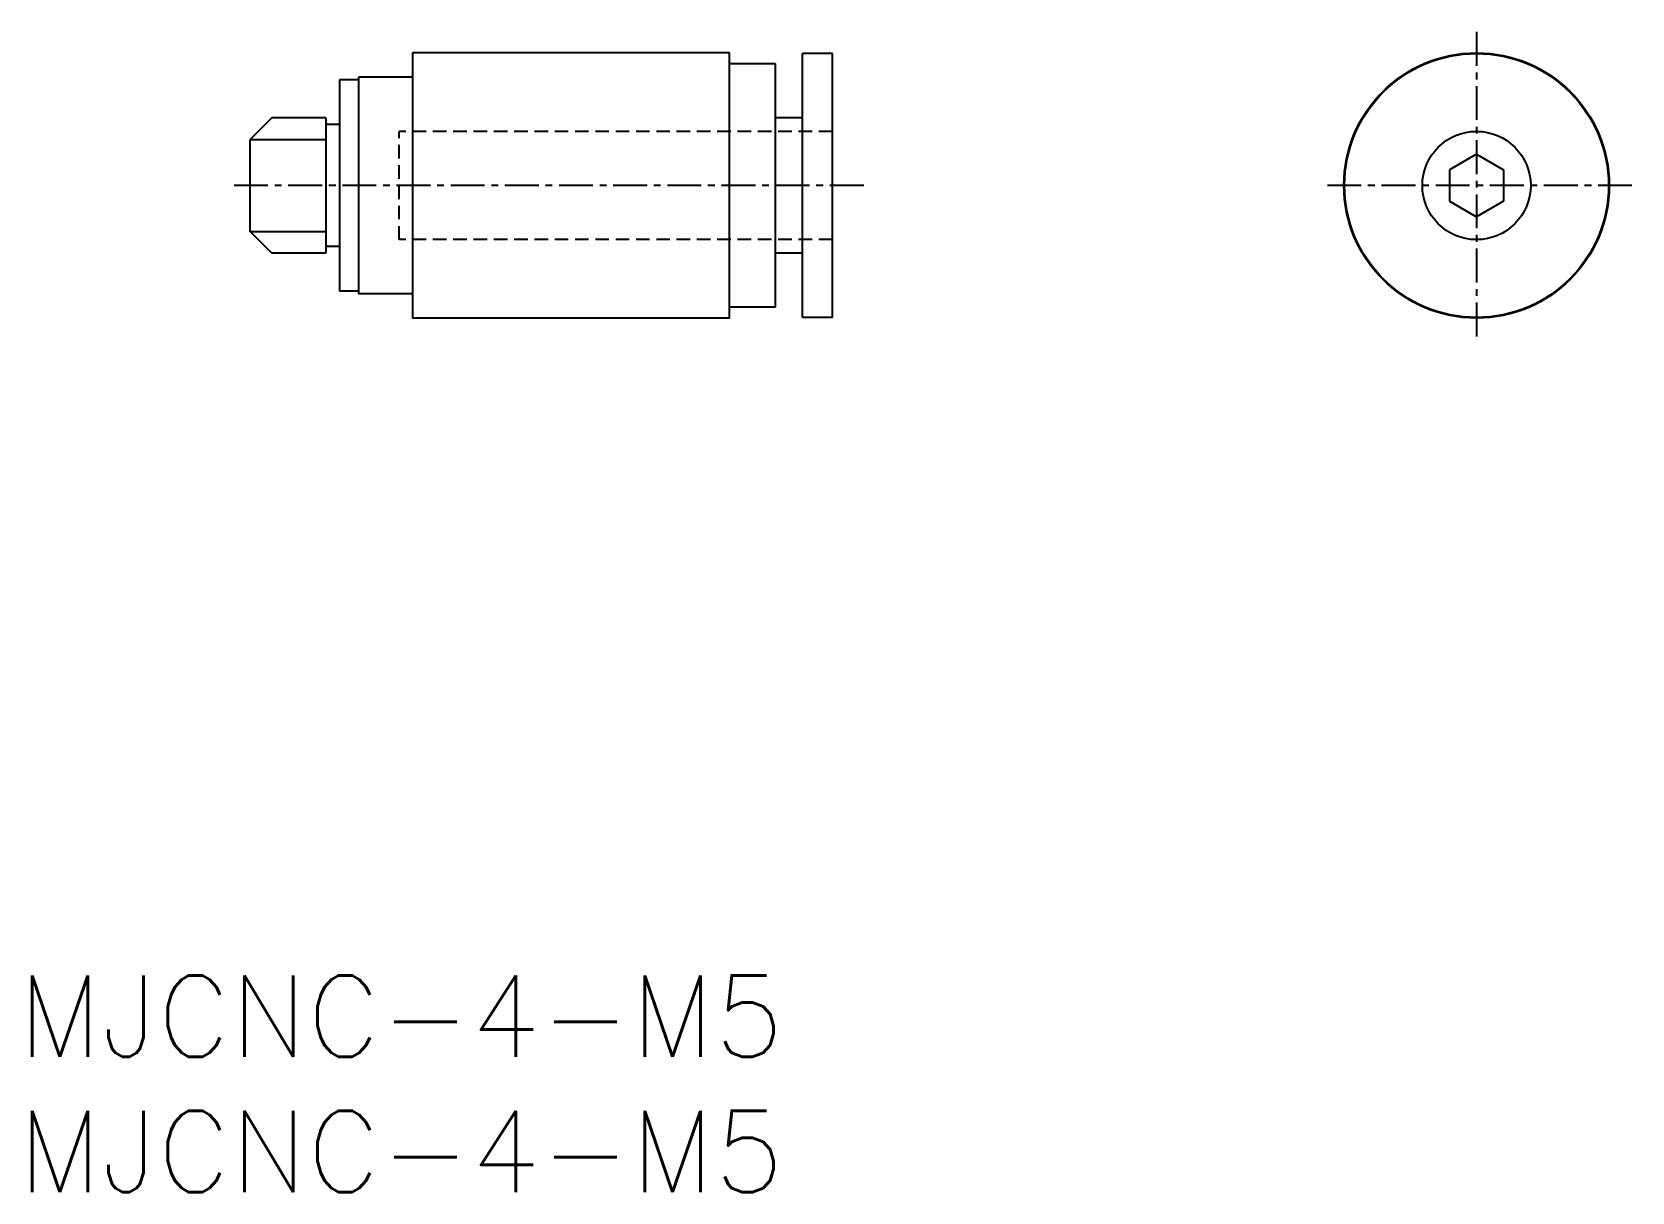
# Model space of a CAD drawing. Extents: x 0.5 to 59.6, y 0 to 42.9.
import ezdxf

# ---------------------------------------------------------------- set-up
doc = ezdxf.new("R2010")
doc.units = 0
doc.linetypes.add('CENTER', pattern=[2, 1.25, -0.25, 0.25, -0.25])
doc.linetypes.add('DASHED', pattern=[0.75, 0.5, -0.25])
doc.layers.get('0').update_dxf_attribs({"linetype": 'CONTINUOUS'})
doc.layers.add('CENTER', color=1, linetype='CENTER')
doc.styles.get("Standard").update_dxf_attribs({"font": 'txt.shx'})

# ---------------------------------------------------------------- blocks, each defined once
blk = doc.blocks.new('*U4')
at = {"color": 7, "linetype": 'CONTINUOUS'}
blk.add_text('MJCNC-4-M5', height=3, dxfattribs=at).set_placement((0, 0))
blk = doc.blocks.new('*U5')
at = {"color": 7, "linetype": 'CONTINUOUS'}
blk.add_text('MJCNC-4-M5', height=3, dxfattribs=at).set_placement((0, 5))

msp = doc.modelspace()

# ---------------------------------------------------------------- linework, layer by layer
at = {"color": 7, "linetype": 'CONTINUOUS'}
for p, q in [((14.571, 42.087), (14.571, 32.287)), ((26.271, 42.087), (14.571, 42.087)), ((26.271, 32.287), (26.271, 42.087)), ((28.971, 32.312), (28.971, 42.062)), ((30.071, 42.062), (28.971, 42.062)), ((30.071, 32.312), (30.071, 42.062)), ((27.971, 41.687), (26.271, 41.687)), ((27.971, 32.687), (27.971, 41.687)), ((12.571, 41.087), (11.871, 41.087)), ((11.871, 41.087), (11.871, 33.287)), ((14.571, 41.187), (12.571, 41.187)), ((12.571, 41.187), (12.571, 33.187)), ((9.371, 39.687), (8.571, 38.887)), ((11.371, 39.687), (9.371, 39.687)), ((11.371, 39.687), (11.371, 34.687)), ((28.971, 39.687), (27.971, 39.687)), ((11.871, 39.437), (11.371, 39.437)), ((8.571, 35.487), (8.571, 38.887)), ((53.861, 38.342), (52.861, 37.765)), ((53.861, 38.342), (54.861, 37.765)), ((52.861, 37.765), (52.861, 36.61)), ((54.861, 37.765), (54.861, 36.61)), ((52.861, 36.61), (53.861, 36.033)), ((54.861, 36.61), (53.861, 36.033)), ((9.371, 34.687), (8.571, 35.487)), ((11.871, 34.937), (11.371, 34.937)), ((11.371, 34.687), (9.371, 34.687)), ((28.971, 34.687), (27.971, 34.687)), ((12.571, 33.287), (11.871, 33.287)), ((14.571, 33.187), (12.571, 33.187)), ((27.971, 32.687), (26.271, 32.687)), ((26.271, 32.287), (14.571, 32.287)), ((30.071, 32.312), (28.971, 32.312))]:
    msp.add_line(p, q, dxfattribs=at)
at = {"color": 3, "linetype": 'DASHED'}
for p, q in [((30.071, 39.187), (14.071, 39.187)), ((14.071, 35.187), (14.071, 39.187)), ((30.071, 35.187), (14.071, 35.187))]:
    msp.add_line(p, q, dxfattribs=at)
at = {"color": 3, "linetype": 'CONTINUOUS'}
for p, q in [((8.571, 38.887), (11.371, 38.887)), ((8.571, 35.487), (11.371, 35.487))]:
    msp.add_line(p, q, dxfattribs=at)
at = {"color": 7, "linetype": 'CONTINUOUS'}
for radius in [4.9, 4.875, 2]:
    msp.add_circle((53.861, 37.187), radius, dxfattribs=at)
at = {"layer": 'CENTER', "color": 1, "linetype": 'CENTER'}
for p, q in [((53.861, 42.858), (53.861, 31.499)), ((31.229, 37.187), (7.733, 37.187)), ((59.602, 37.187), (48.094, 37.187))]:
    msp.add_line(p, q, dxfattribs=at)

# ---------------------------------------------------------------- block references
at = {"color": 7, "linetype": 'CONTINUOUS'}
for name in ['*U5', '*U4']:
    msp.add_blockref(name, (0, 0), dxfattribs=at)

doc.saveas('drawing.dxf')
